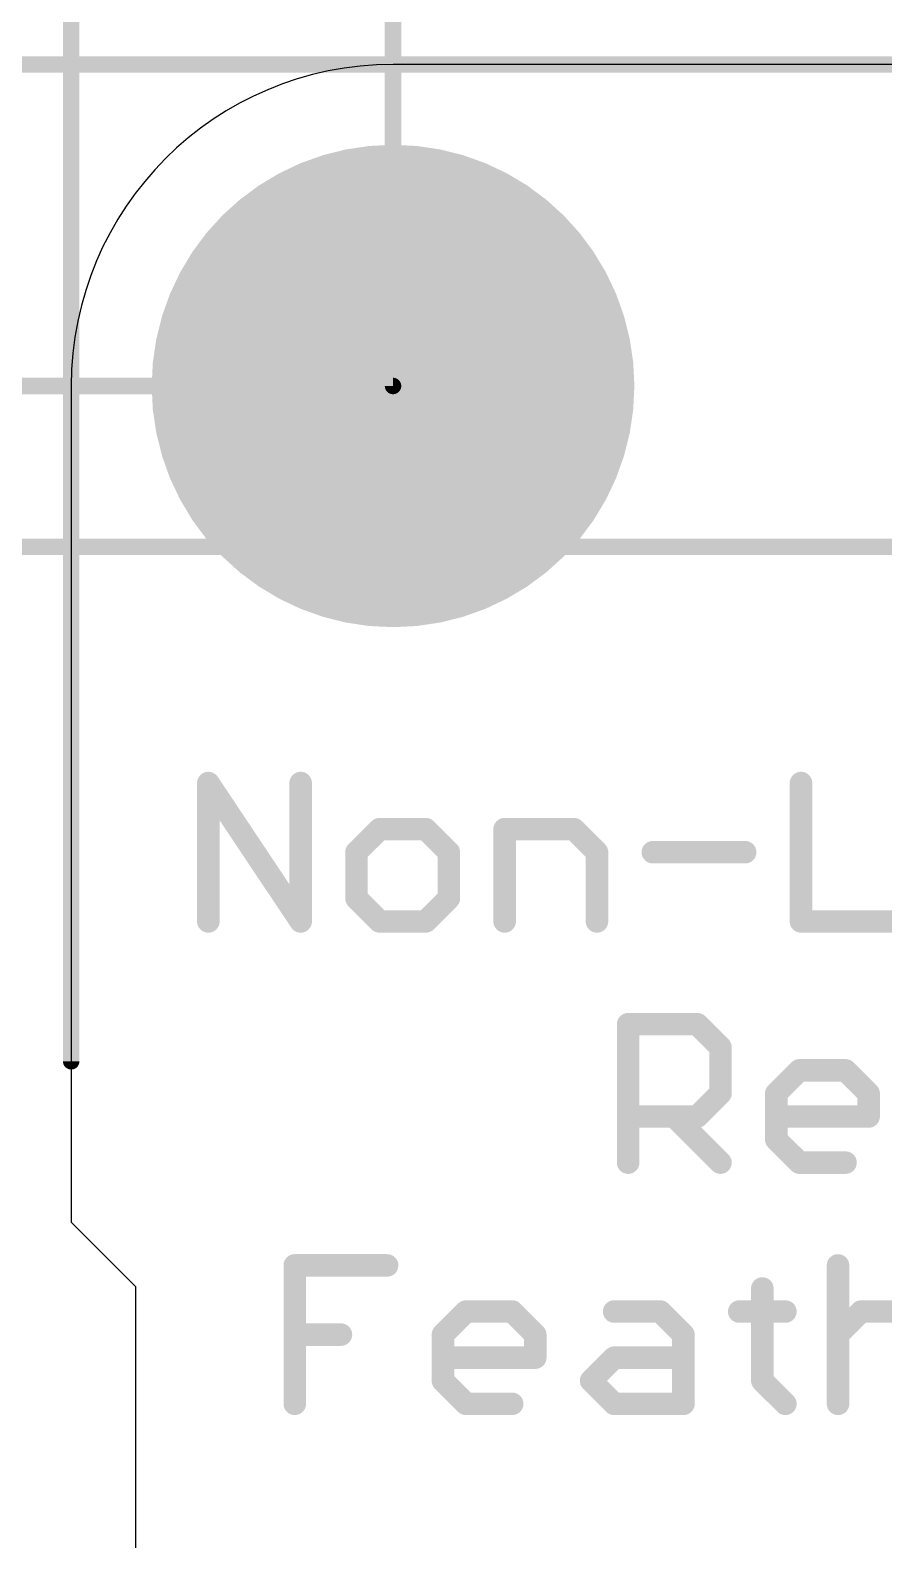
# Model space of a CAD drawing. Extents: x -11 to 63, y -5.6 to 32.1.
# Drawn here: x -0.32 to 6.41, y 11.21 to 23.13 of the extents above; entities that cross this region are included whole.
import ezdxf

# ---------------------------------------------------------------- set-up
doc = ezdxf.new("R2010")
doc.units = 0
for name, color, linetype in [('17', 110, 'CONTINUOUS'), ('20', 53, 'CONTINUOUS'), ('21', 40, 'CONTINUOUS'), ('47', 253, 'CONTINUOUS')]:
    doc.layers.add(name, color=color, linetype=linetype)

# ---------------------------------------------------------------- blocks, each defined once
blk = doc.blocks.new('ROUNDP')
at = {"const_width": 0.5}
blk.add_lwpolyline([(0, -0.25, 1), (0, 0.25, 1), (0, -0.25)], format="xyb", dxfattribs=at)

msp = doc.modelspace()

# ---------------------------------------------------------------- linework, layer by layer
at = {"layer": '20'}
for p, q in [((48.26, 22.86), (2.54, 22.86)), ((0, 20.32), (0, 13.716)), ((0, 13.716), (0.508, 13.208)), ((0.508, 13.208), (0.508, 9.652))]:
    msp.add_line(p, q, dxfattribs=at)
msp.add_arc((2.54, 20.32), 2.54, 90, 180, dxfattribs=at)
at = {"layer": '21', "const_width": 0.0889}
for points in [[(1.1193, 17.2087, 1), (1.0453, 17.1594)], [(1.1268, 17.184, 1), (1.0379, 17.184)], [(1.8555, 17.184, 1), (1.7666, 17.184)], [(5.8043, 17.184, 1), (5.7154, 17.184)], [(2.4339, 16.8641, 1), (2.4339, 16.7752)], [(2.4653, 16.7882, 1), (2.4025, 16.8511)], [(2.8297, 16.8511, 1), (2.7668, 16.7882)], [(2.7983, 16.7752, 1), (2.7983, 16.8641)], [(3.4655, 16.8197, 1), (3.3766, 16.8197)], [(3.4211, 16.8641, 1), (3.4211, 16.7752)], [(3.9991, 16.8511, 1), (3.9362, 16.7882)], [(3.9677, 16.7752, 1), (3.9677, 16.8641)], [(2.2203, 16.6689, 1), (2.2831, 16.606)], [(2.2961, 16.6375, 1), (2.2073, 16.6375)], [(3.0249, 16.6375, 1), (2.936, 16.6375)], [(2.949, 16.606, 1), (3.0119, 16.6689)], [(4.1943, 16.6375, 1), (4.1054, 16.6375)], [(4.1184, 16.606, 1), (4.1813, 16.6689)], [(4.5905, 16.6819, 1), (4.5905, 16.593)], [(5.3192, 16.593, 1), (5.3192, 16.6819)], [(2.2831, 16.3045, 1), (2.2203, 16.2417)], [(3.0119, 16.2417, 1), (2.949, 16.3045)], [(2.2073, 16.2731, 1), (2.2961, 16.2731)], [(2.936, 16.2731, 1), (3.0249, 16.2731)], [(1.0379, 16.0909, 1), (1.1268, 16.0909)], [(1.7666, 16.0909, 1), (1.8555, 16.0909)], [(1.7741, 16.0662, 1), (1.848, 16.1156)], [(2.4339, 16.1354, 1), (2.4339, 16.0465)], [(2.4025, 16.0595, 1), (2.4653, 16.1223)], [(2.7668, 16.1223, 1), (2.8297, 16.0595)], [(2.7983, 16.0465, 1), (2.7983, 16.1354)], [(3.3766, 16.0909, 1), (3.4655, 16.0909)], [(4.1054, 16.0909, 1), (4.1943, 16.0909)], [(5.7599, 16.1354, 1), (5.7599, 16.0465)], [(5.7154, 16.0909, 1), (5.8043, 16.0909)], [(4.4401, 15.279, 1), (4.3511, 15.279)], [(4.3956, 15.3235, 1), (4.3956, 15.2346)], [(4.9736, 15.3105, 1), (4.9107, 15.2476)], [(4.9422, 15.2346, 1), (4.9422, 15.3235)], [(5.1688, 15.0968, 1), (5.0799, 15.0968)], [(5.0929, 15.0654, 1), (5.1558, 15.1283)], [(5.7472, 14.9591, 1), (5.7472, 14.8702)], [(5.7786, 14.8832, 1), (5.7158, 14.9461)], [(6.143, 14.9461, 1), (6.0801, 14.8832)], [(6.1116, 14.8702, 1), (6.1116, 14.9591)], [(5.1558, 14.701, 1), (5.0929, 14.7639)], [(5.6094, 14.7325, 1), (5.5205, 14.7325)], [(5.5336, 14.7639, 1), (5.5964, 14.701)], [(6.3382, 14.7325, 1), (6.2493, 14.7325)], [(6.2623, 14.701, 1), (6.3252, 14.7639)], [(5.0799, 14.7325, 1), (5.1688, 14.7325)], [(4.3956, 14.5947, 1), (4.3956, 14.5058)], [(4.7914, 14.5817, 1), (4.7285, 14.5188)], [(4.9107, 14.5817, 1), (4.9736, 14.5188)], [(4.9422, 14.5058, 1), (4.9422, 14.5947)], [(5.565, 14.5947, 1), (5.565, 14.5058)], [(6.2493, 14.5503, 1), (6.3382, 14.5503)], [(6.2938, 14.5058, 1), (6.2938, 14.5947)], [(5.5964, 14.3995, 1), (5.5336, 14.3367)], [(5.5205, 14.3681, 1), (5.6094, 14.3681)], [(4.3511, 14.1859, 1), (4.4401, 14.1859)], [(5.0929, 14.1545, 1), (5.1558, 14.2173)], [(5.7472, 14.2303, 1), (5.7472, 14.1415)], [(5.7158, 14.1545, 1), (5.7786, 14.2173)], [(6.1116, 14.1415, 1), (6.1116, 14.2303)], [(1.7645, 13.4185, 1), (1.7645, 13.3296)], [(1.8089, 13.374, 1), (1.72, 13.374)], [(2.4932, 13.3296, 1), (2.4932, 13.4185)], [(6.0967, 13.374, 1), (6.0078, 13.374)], [(5.4993, 13.1918, 1), (5.4104, 13.1918)], [(3.116, 13.0541, 1), (3.116, 12.9652)], [(3.1475, 12.9782, 1), (3.0846, 13.0411)], [(3.5118, 13.0411, 1), (3.449, 12.9782)], [(3.4804, 12.9652, 1), (3.4804, 13.0541)], [(4.2854, 13.0541, 1), (4.2854, 12.9652)], [(4.6812, 13.0411, 1), (4.6184, 12.9782)], [(4.6498, 12.9652, 1), (4.6498, 13.0541)], [(5.2726, 13.0541, 1), (5.2726, 12.9652)], [(5.637, 12.9652, 1), (5.637, 13.0541)], [(6.2344, 13.0541, 1), (6.2344, 12.9652)], [(6.2659, 12.9782, 1), (6.203, 13.0411)], [(1.7645, 12.8719, 1), (1.7645, 12.783)], [(2.1288, 12.783, 1), (2.1288, 12.8719)], [(2.9024, 12.8589, 1), (2.9653, 12.796)], [(2.9783, 12.8275, 1), (2.8894, 12.8275)], [(3.7071, 12.8275, 1), (3.6182, 12.8275)], [(3.6312, 12.796, 1), (3.694, 12.8589)], [(4.8765, 12.8275, 1), (4.7875, 12.8275)], [(4.8006, 12.796, 1), (4.8634, 12.8589)], [(6.0208, 12.8589, 1), (6.0837, 12.796)], [(2.9339, 12.6897, 1), (2.9339, 12.6008)], [(3.6182, 12.6453, 1), (3.7071, 12.6453)], [(3.6626, 12.6008, 1), (3.6626, 12.6897)], [(4.2854, 12.6897, 1), (4.2854, 12.6008)], [(4.3169, 12.6138, 1), (4.254, 12.6767)], [(4.832, 12.6008, 1), (4.832, 12.6897)], [(2.9653, 12.4945, 1), (2.9024, 12.4317)], [(4.1347, 12.4945, 1), (4.0718, 12.4317)], [(4.0718, 12.4945, 1), (4.1347, 12.4317)], [(5.4863, 12.4945, 1), (5.4234, 12.4317)], [(2.8894, 12.4631, 1), (2.9783, 12.4631)], [(5.4104, 12.4631, 1), (5.4993, 12.4631)], [(1.72, 12.2809, 1), (1.8089, 12.2809)], [(3.116, 12.3254, 1), (3.116, 12.2365)], [(3.0846, 12.2495, 1), (3.1475, 12.3123)], [(3.4804, 12.2365, 1), (3.4804, 12.3254)], [(4.2854, 12.3254, 1), (4.2854, 12.2365)], [(4.254, 12.2495, 1), (4.3169, 12.3123)], [(4.7875, 12.2809, 1), (4.8765, 12.2809)], [(4.832, 12.2365, 1), (4.832, 12.3254)], [(5.6056, 12.2495, 1), (5.6684, 12.3123)], [(6.0078, 12.2809, 1), (6.0967, 12.2809)]]:
    msp.add_lwpolyline(points, format="xyb", dxfattribs=at)
at = {"layer": '21', "const_width": 0.1778}
for points in [[(1.0823, 16.0909), (1.0823, 17.184)], [(1.0823, 17.184), (1.8111, 16.0909)], [(1.8111, 16.0909), (1.8111, 17.184)], [(5.7599, 17.184), (5.7599, 16.0909)], [(2.4339, 16.8197), (2.2517, 16.6375)], [(2.7983, 16.8197), (2.4339, 16.8197)], [(2.9805, 16.6375), (2.7983, 16.8197)], [(3.4211, 16.0909), (3.4211, 16.8197)], [(3.4211, 16.8197), (3.9677, 16.8197)], [(3.9677, 16.8197), (4.1498, 16.6375)], [(2.2517, 16.6375), (2.2517, 16.2731)], [(2.9805, 16.2731), (2.9805, 16.6375)], [(4.1498, 16.6375), (4.1498, 16.0909)], [(4.5905, 16.6375), (5.3192, 16.6375)], [(2.2517, 16.2731), (2.4339, 16.0909)], [(2.7983, 16.0909), (2.9805, 16.2731)], [(2.4339, 16.0909), (2.7983, 16.0909)], [(5.7599, 16.0909), (6.4886, 16.0909)], [(4.3956, 14.1859), (4.3956, 15.279)], [(4.3956, 15.279), (4.9422, 15.279)], [(4.9422, 15.279), (5.1244, 15.0968)], [(5.1244, 15.0968), (5.1244, 14.7325)], [(5.565, 14.7325), (5.7472, 14.9147)], [(5.7472, 14.9147), (6.1116, 14.9147)], [(6.1116, 14.9147), (6.2938, 14.7325)], [(5.1244, 14.7325), (4.9422, 14.5503)], [(5.565, 14.3681), (5.565, 14.7325)], [(6.2938, 14.7325), (6.2938, 14.5503)], [(4.9422, 14.5503), (4.3956, 14.5503)], [(4.76, 14.5503), (5.1244, 14.1859)], [(6.2938, 14.5503), (5.565, 14.5503)], [(5.7472, 14.1859), (5.565, 14.3681)], [(6.1116, 14.1859), (5.7472, 14.1859)], [(1.7645, 12.2809), (1.7645, 13.374)], [(1.7645, 13.374), (2.4932, 13.374)], [(6.0522, 13.374), (6.0522, 12.2809)], [(5.4548, 13.1918), (5.4548, 12.4631)], [(2.9339, 12.8275), (3.116, 13.0097)], [(3.116, 13.0097), (3.4804, 13.0097)], [(3.4804, 13.0097), (3.6626, 12.8275)], [(4.2854, 13.0097), (4.6498, 13.0097)], [(4.6498, 13.0097), (4.832, 12.8275)], [(5.2726, 13.0097), (5.637, 13.0097)], [(6.0522, 12.8275), (6.2344, 13.0097)], [(6.2344, 13.0097), (6.5988, 13.0097)], [(1.7645, 12.8275), (2.1288, 12.8275)], [(2.9339, 12.4631), (2.9339, 12.8275)], [(3.6626, 12.8275), (3.6626, 12.6453)], [(4.832, 12.8275), (4.832, 12.2809)], [(3.6626, 12.6453), (2.9339, 12.6453)], [(4.1032, 12.4631), (4.2854, 12.6453)], [(4.2854, 12.6453), (4.832, 12.6453)], [(3.116, 12.2809), (2.9339, 12.4631)], [(4.2854, 12.2809), (4.1032, 12.4631)], [(5.4548, 12.4631), (5.637, 12.2809)], [(3.4804, 12.2809), (3.116, 12.2809)], [(4.832, 12.2809), (4.2854, 12.2809)]]:
    msp.add_lwpolyline(points, dxfattribs=at)
at = {"layer": '47', "const_width": 0.13}
for points in [[(0, 14.986), (0, 31.668)], [(2.54, 20.32), (2.54, 27.858)], [(25.908, 22.86), (-10.586, 22.86)], [(2.54, 20.32), (-6.522, 20.32)], [(31.75, 19.05), (-3.22, 19.05)]]:
    msp.add_lwpolyline(points, dxfattribs=at)
at = {"layer": '47', "const_width": 0.065}
for points in [[(2.5075, 20.32, 1), (2.5725, 20.32)], [(2.54, 20.2875, 1), (2.54, 20.3525)], [(-0.0325, 14.986, 1), (0.0325, 14.986)]]:
    msp.add_lwpolyline(points, format="xyb", dxfattribs=at)

# ---------------------------------------------------------------- block references
at = {"layer": '17', "xscale": 3.81, "yscale": 3.81}
msp.add_blockref('ROUNDP', (2.54, 20.32), dxfattribs=at)
msp.add_blockref('ROUNDP', (2.54, 20.32), dxfattribs=at)

doc.saveas('drawing.dxf')
